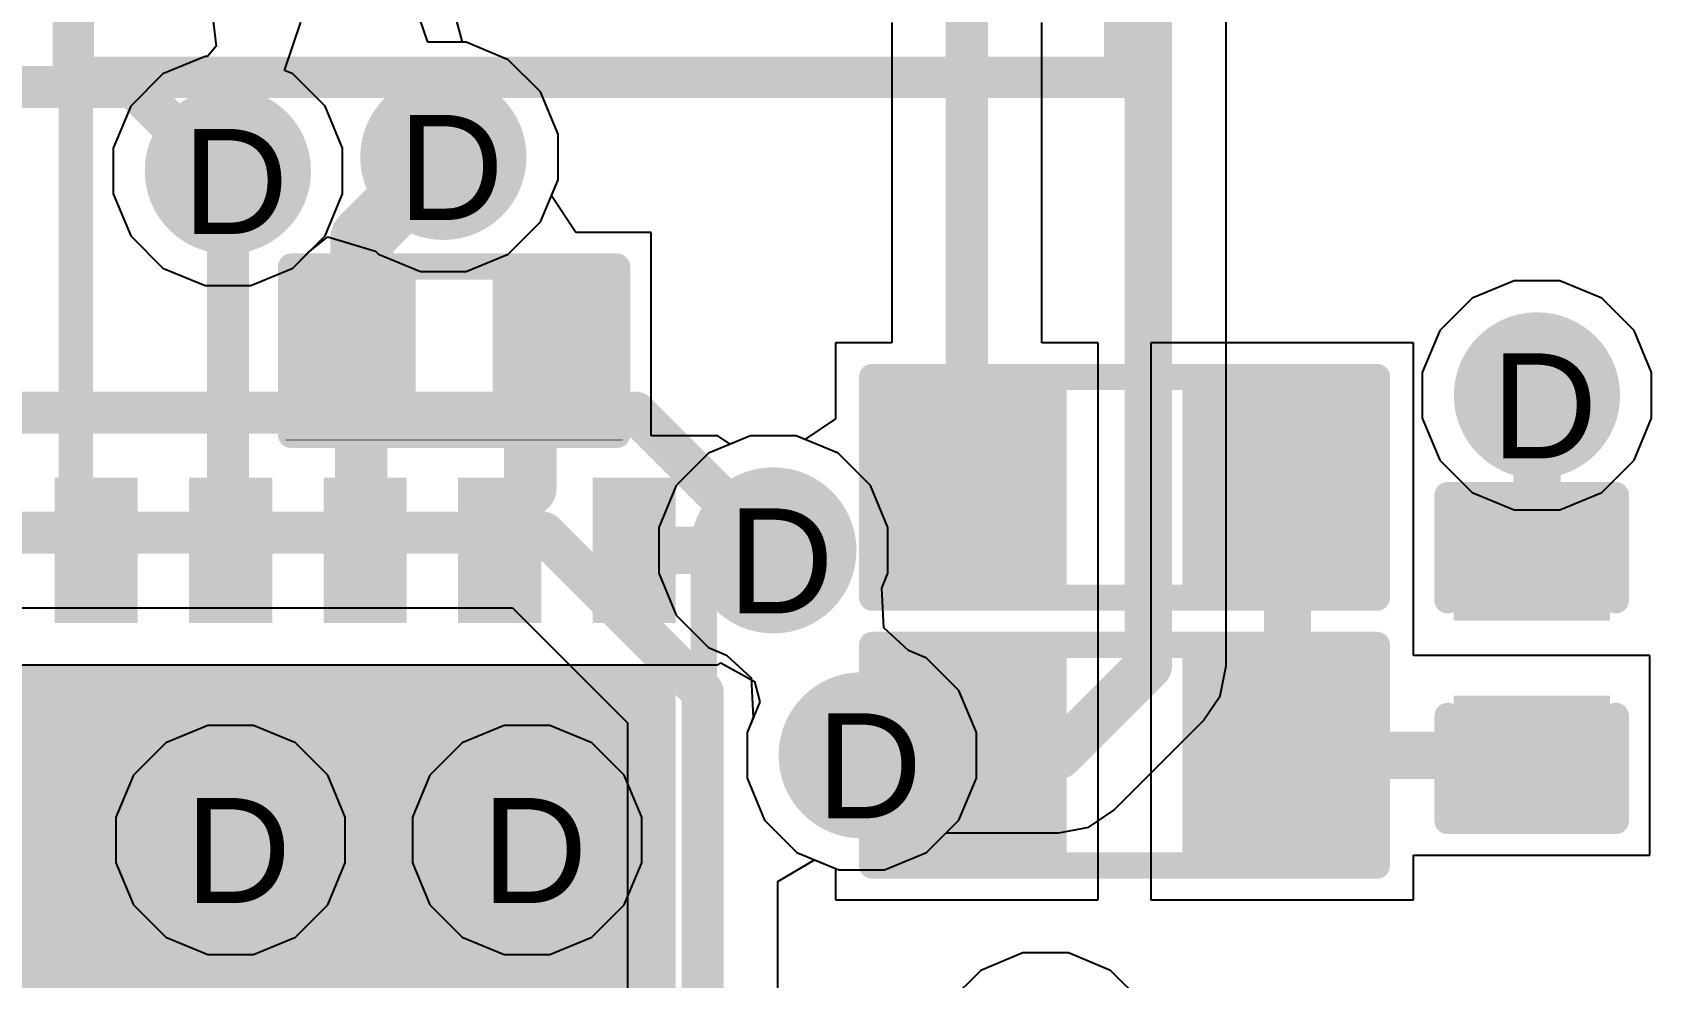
# Model space of a CAD drawing. Header units: inches. Extents: x 0 to 5032, y 0 to 5323.
# Drawn here: x 102.92 to 110.75, y 103.23 to 107.8 of the extents above; entities that cross this region are included whole.
import ezdxf

# ---------------------------------------------------------------- set-up
doc = ezdxf.new("R2010")
doc.units = ezdxf.units.IN
for name, color, linetype in [('Bottom Layer', 5, 'Continuous'), ('Bottom Solder', 6, 'Continuous'), ('Drill Drawing', 1, 'Continuous'), ('Layer 1', 16, 'Continuous'), ('Layer 2', 76, 'Continuous'), ('Multi-Layer', 9, 'Continuous'), ('Pad Holes', 156, 'Continuous'), ('Top Layer', 1, 'Continuous'), ('Top Overlay', 2, 'Continuous'), ('Top Paste', 8, 'Continuous'), ('Top Solder', 216, 'Continuous'), ('Via Holes', 16, 'Continuous')]:
    doc.layers.add(name, color=color, linetype=linetype)
doc.styles.add('Arial', font='', dxfattribs={"height": 0.2})
doc.styles.get('Arial').set_extended_font_data('Arial')

# ---------------------------------------------------------------- blocks, each defined once
blk = doc.blocks.new('C___0402_145')
at = {"layer": 'Top Layer'}
for points in [[(-0.6985, -0.3175), (-0.6985, 0.3175), (-0.2413, 0.3175), (-0.2413, -0.3175)], [(0.2413, -0.3175), (0.2413, 0.3175), (0.6985, 0.3175), (0.6985, -0.3175)]]:
    blk.add_hatch(color=1, dxfattribs=at).paths.add_polyline_path(points)
at = {"layer": 'Top Paste'}
for points in [[(-0.6985, -0.3175), (-0.6985, 0.3175), (-0.2413, 0.3175), (-0.2413, -0.3175)], [(0.2413, -0.3175), (0.2413, 0.3175), (0.6985, 0.3175), (0.6985, -0.3175)]]:
    blk.add_hatch(color=8, dxfattribs=at).paths.add_polyline_path(points)
at = {"layer": 'Top Solder'}
for points in [[(-0.7585, -0.3775), (-0.7585, 0.3775), (-0.1813, 0.3775), (-0.1813, -0.3775)], [(0.1813, -0.3775), (0.1813, 0.3775), (0.7585, 0.3775), (0.7585, -0.3775)]]:
    blk.add_hatch(color=216, dxfattribs=at).paths.add_polyline_path(points)
at = {"layer": 'Top Overlay'}
for points in [[(-0.7874, 0.4064, 0.127, 0.127, 0), (-0.7874, -0.4064, 0.127, 0.127, 0)], [(-0.7874, 0.4064, 0.127, 0.127, 0), (-0.2794, 0.4064, 0.127, 0.127, 0)], [(0.2794, 0.4064, 0.127, 0.127, 0), (0.7874, 0.4064, 0.127, 0.127, 0)], [(0.7874, 0.4064, 0.127, 0.127, 0), (0.7874, -0.4064, 0.127, 0.127, 0)], [(-0.7874, -0.4064, 0.127, 0.127, 0), (-0.2794, -0.4064, 0.127, 0.127, 0)], [(0.2794, -0.4064, 0.127, 0.127, 0), (0.7874, -0.4064, 0.127, 0.127, 0)]]:
    blk.add_lwpolyline(points, format="xyseb", dxfattribs=at)
for points in [[(-0.8191, 0.4064, 0.0635, 0.0635, 1), (-0.7556, 0.4064, 0.0635, 0.0635, 1)], [(-0.8191, 0.4064, 0.0635, 0.0635, 1), (-0.7556, 0.4064, 0.0635, 0.0635, 1)], [(-0.3111, 0.4064, 0.0635, 0.0635, 1), (-0.2477, 0.4064, 0.0635, 0.0635, 1)], [(0.2477, 0.4064, 0.0635, 0.0635, 1), (0.3111, 0.4064, 0.0635, 0.0635, 1)], [(0.7556, 0.4064, 0.0635, 0.0635, 1), (0.8191, 0.4064, 0.0635, 0.0635, 1)], [(0.7556, 0.4064, 0.0635, 0.0635, 1), (0.8191, 0.4064, 0.0635, 0.0635, 1)], [(-0.8191, -0.4064, 0.0635, 0.0635, 1), (-0.7556, -0.4064, 0.0635, 0.0635, 1)], [(-0.8191, -0.4064, 0.0635, 0.0635, 1), (-0.7556, -0.4064, 0.0635, 0.0635, 1)], [(-0.3111, -0.4064, 0.0635, 0.0635, 1), (-0.2477, -0.4064, 0.0635, 0.0635, 1)], [(0.2477, -0.4064, 0.0635, 0.0635, 1), (0.3111, -0.4064, 0.0635, 0.0635, 1)], [(0.7556, -0.4064, 0.0635, 0.0635, 1), (0.8191, -0.4064, 0.0635, 0.0635, 1)], [(0.7556, -0.4064, 0.0635, 0.0635, 1), (0.8191, -0.4064, 0.0635, 0.0635, 1)]]:
    blk.add_lwpolyline(points, format="xyseb", close=True, dxfattribs=at)
blk = doc.blocks.new('HDR1X2__152')
at = {"layer": 'Bottom Layer'}
blk.add_hatch(color=5, dxfattribs=at).paths.add_polyline_path([(-0.75, 0.75), (0.75, 0.75), (0.75, -0.75), (-0.75, -0.75)])
h = blk.add_hatch(color=5, dxfattribs=at)
edge = h.paths.add_edge_path()
edge.add_arc((2.54, 0), 0.75, 0, 360)
at = {"layer": 'Bottom Solder'}
blk.add_hatch(color=6, dxfattribs=at).paths.add_polyline_path([(-0.8516, 0.8516), (0.8516, 0.8516), (0.8516, -0.8516), (-0.8516, -0.8516)])
h = blk.add_hatch(color=6, dxfattribs=at)
edge = h.paths.add_edge_path()
edge.add_arc((2.54, 0), 0.8516, 0, 360)
at = {"layer": 'Layer 1'}
blk.add_hatch(color=16, dxfattribs=at).paths.add_polyline_path([(-0.75, 0.75), (0.75, 0.75), (0.75, -0.75), (-0.75, -0.75)])
h = blk.add_hatch(color=16, dxfattribs=at)
edge = h.paths.add_edge_path()
edge.add_arc((2.54, 0), 0.75, 0, 360)
at = {"layer": 'Layer 2'}
blk.add_hatch(color=76, dxfattribs=at).paths.add_polyline_path([(-0.75, 0.75), (0.75, 0.75), (0.75, -0.75), (-0.75, -0.75)])
h = blk.add_hatch(color=76, dxfattribs=at)
edge = h.paths.add_edge_path()
edge.add_arc((2.54, 0), 0.75, 0, 360)
at = {"layer": 'Multi-Layer'}
blk.add_hatch(color=9, dxfattribs=at).paths.add_polyline_path([(-0.75, 0.75), (0.75, 0.75), (0.75, -0.75), (-0.75, -0.75)])
h = blk.add_hatch(color=9, dxfattribs=at)
edge = h.paths.add_edge_path()
edge.add_arc((2.54, 0), 0.75, 0, 360)
at = {"layer": 'Pad Holes'}
h = blk.add_hatch(color=7, dxfattribs=at)
edge = h.paths.add_edge_path()
edge.add_arc((0, 0), 0.45, 0, 360)
h = blk.add_hatch(color=7, dxfattribs=at)
edge = h.paths.add_edge_path()
edge.add_arc((2.54, 0), 0.45, 0, 360)
at = {"layer": 'Top Layer'}
blk.add_hatch(color=1, dxfattribs=at).paths.add_polyline_path([(-0.75, 0.75), (0.75, 0.75), (0.75, -0.75), (-0.75, -0.75)])
h = blk.add_hatch(color=1, dxfattribs=at)
edge = h.paths.add_edge_path()
edge.add_arc((2.54, 0), 0.75, 0, 360)
at = {"layer": 'Top Solder'}
blk.add_hatch(color=216, dxfattribs=at).paths.add_polyline_path([(-0.8516, 0.8516), (0.8516, 0.8516), (0.8516, -0.8516), (-0.8516, -0.8516)])
h = blk.add_hatch(color=216, dxfattribs=at)
edge = h.paths.add_edge_path()
edge.add_arc((2.54, 0), 0.8516, 0, 360)
at = {"layer": 'Top Overlay'}
for points in [[(-1.27, 1.27, 0.2, 0.2, 0), (-1.27, -1.27, 0.2, 0.2, 0)], [(3.81, 1.27, 0.2, 0.2, 0), (-1.27, 1.27, 0.2, 0.2, 0)], [(3.81, 1.27, 0.2, 0.2, 0), (3.81, -1.27, 0.2, 0.2, 0)], [(3.81, -1.27, 0.2, 0.2, 0), (-1.27, -1.27, 0.2, 0.2, 0)]]:
    blk.add_lwpolyline(points, format="xyseb", dxfattribs=at)
for points in [[(-1.32, 1.27, 0.1, 0.1, 1), (-1.22, 1.27, 0.1, 0.1, 1)], [(-1.32, 1.27, 0.1, 0.1, 1), (-1.22, 1.27, 0.1, 0.1, 1)], [(3.76, 1.27, 0.1, 0.1, 1), (3.86, 1.27, 0.1, 0.1, 1)], [(3.76, 1.27, 0.1, 0.1, 1), (3.86, 1.27, 0.1, 0.1, 1)], [(-1.32, -1.27, 0.1, 0.1, 1), (-1.22, -1.27, 0.1, 0.1, 1)], [(-1.32, -1.27, 0.1, 0.1, 1), (-1.22, -1.27, 0.1, 0.1, 1)], [(3.76, -1.27, 0.1, 0.1, 1), (3.86, -1.27, 0.1, 0.1, 1)], [(3.76, -1.27, 0.1, 0.1, 1), (3.86, -1.27, 0.1, 0.1, 1)]]:
    blk.add_lwpolyline(points, format="xyseb", close=True, dxfattribs=at)
blk = doc.blocks.new('R___0402_159')
at = {"layer": 'Top Layer'}
for points in [[(-0.6985, -0.3175), (-0.6985, 0.3175), (-0.2413, 0.3175), (-0.2413, -0.3175)], [(0.2413, -0.3175), (0.2413, 0.3175), (0.6985, 0.3175), (0.6985, -0.3175)]]:
    blk.add_hatch(color=1, dxfattribs=at).paths.add_polyline_path(points)
at = {"layer": 'Top Paste'}
for points in [[(-0.6985, -0.3175), (-0.6985, 0.3175), (-0.2413, 0.3175), (-0.2413, -0.3175)], [(0.2413, -0.3175), (0.2413, 0.3175), (0.6985, 0.3175), (0.6985, -0.3175)]]:
    blk.add_hatch(color=8, dxfattribs=at).paths.add_polyline_path(points)
at = {"layer": 'Top Solder'}
for points in [[(-0.7535, -0.3725), (-0.7535, 0.3725), (-0.1863, 0.3725), (-0.1863, -0.3725)], [(0.1863, -0.3725), (0.1863, 0.3725), (0.7535, 0.3725), (0.7535, -0.3725)]]:
    blk.add_hatch(color=216, dxfattribs=at).paths.add_polyline_path(points)
at = {"layer": 'Top Overlay'}
for points in [[(-0.7874, 0.4064, 0.127, 0.127, 0), (0.7874, 0.4064, 0.127, 0.127, 0)], [(-0.7874, -0.4064, 0.127, 0.127, 0), (-0.7874, 0.4064, 0.127, 0.127, 0)], [(0.7874, -0.4064, 0.127, 0.127, 0), (0.7874, 0.4064, 0.127, 0.127, 0)], [(-0.7874, -0.4064, 0.127, 0.127, 0), (0.7874, -0.4064, 0.127, 0.127, 0)], [(-0.8128, -0.4318, 0.00323, 0.00323, 0), (0.8128, -0.4318, 0.00323, 0.00323, 0)]]:
    blk.add_lwpolyline(points, format="xyseb", dxfattribs=at)
for points in [[(-0.8191, 0.4064, 0.0635, 0.0635, 1), (-0.7556, 0.4064, 0.0635, 0.0635, 1)], [(-0.8191, 0.4064, 0.0635, 0.0635, 1), (-0.7556, 0.4064, 0.0635, 0.0635, 1)], [(0.7556, 0.4064, 0.0635, 0.0635, 1), (0.8191, 0.4064, 0.0635, 0.0635, 1)], [(0.7556, 0.4064, 0.0635, 0.0635, 1), (0.8191, 0.4064, 0.0635, 0.0635, 1)], [(-0.8191, -0.4064, 0.0635, 0.0635, 1), (-0.7556, -0.4064, 0.0635, 0.0635, 1)], [(-0.8191, -0.4064, 0.0635, 0.0635, 1), (-0.7556, -0.4064, 0.0635, 0.0635, 1)], [(0.7556, -0.4064, 0.0635, 0.0635, 1), (0.8191, -0.4064, 0.0635, 0.0635, 1)], [(0.7556, -0.4064, 0.0635, 0.0635, 1), (0.8191, -0.4064, 0.0635, 0.0635, 1)], [(-0.8136, -0.4318, 0.00161, 0.00161, 1), (-0.812, -0.4318, 0.00161, 0.00161, 1)], [(0.812, -0.4318, 0.00161, 0.00161, 1), (0.8136, -0.4318, 0.00161, 0.00161, 1)]]:
    blk.add_lwpolyline(points, format="xyseb", close=True, dxfattribs=at)
blk = doc.blocks.new('R___0603_165')
at = {"layer": 'Top Layer'}
for points in [[(-0.381, 0.4445), (-0.381, -0.4445), (-1.143, -0.4445), (-1.143, 0.4445)], [(1.143, 0.4445), (1.143, -0.4445), (0.381, -0.4445), (0.381, 0.4445)]]:
    blk.add_hatch(color=1, dxfattribs=at).paths.add_polyline_path(points)
at = {"layer": 'Top Paste'}
for points in [[(-0.381, 0.4445), (-0.381, -0.4445), (-1.143, -0.4445), (-1.143, 0.4445)], [(1.143, 0.4445), (1.143, -0.4445), (0.381, -0.4445), (0.381, 0.4445)]]:
    blk.add_hatch(color=8, dxfattribs=at).paths.add_polyline_path(points)
at = {"layer": 'Top Solder'}
for points in [[(-0.2794, 0.5461), (-0.2794, -0.5461), (-1.2446, -0.5461), (-1.2446, 0.5461)], [(1.2446, 0.5461), (1.2446, -0.5461), (0.2794, -0.5461), (0.2794, 0.5461)]]:
    blk.add_hatch(color=216, dxfattribs=at).paths.add_polyline_path(points)
at = {"layer": 'Top Overlay'}
for points in [[(-1.2192, -0.5334, 0.127, 0.127, 0), (-1.2192, 0.5334, 0.127, 0.127, 0)], [(-1.2192, 0.5334, 0.127, 0.127, 0), (1.2192, 0.5334, 0.127, 0.127, 0)], [(1.2192, -0.5334, 0.127, 0.127, 0), (1.2192, 0.5334, 0.127, 0.127, 0)], [(-1.2192, -0.5334, 0.127, 0.127, 0), (1.2192, -0.5334, 0.127, 0.127, 0)]]:
    blk.add_lwpolyline(points, format="xyseb", dxfattribs=at)
for points in [[(-1.25095, 0.5334, 0.0635, 0.0635, 1), (-1.18745, 0.5334, 0.0635, 0.0635, 1)], [(-1.25095, 0.5334, 0.0635, 0.0635, 1), (-1.18745, 0.5334, 0.0635, 0.0635, 1)], [(1.18745, 0.5334, 0.0635, 0.0635, 1), (1.25095, 0.5334, 0.0635, 0.0635, 1)], [(1.18745, 0.5334, 0.0635, 0.0635, 1), (1.25095, 0.5334, 0.0635, 0.0635, 1)], [(-1.25095, -0.5334, 0.0635, 0.0635, 1), (-1.18745, -0.5334, 0.0635, 0.0635, 1)], [(-1.25095, -0.5334, 0.0635, 0.0635, 1), (-1.18745, -0.5334, 0.0635, 0.0635, 1)], [(1.18745, -0.5334, 0.0635, 0.0635, 1), (1.25095, -0.5334, 0.0635, 0.0635, 1)], [(1.18745, -0.5334, 0.0635, 0.0635, 1), (1.25095, -0.5334, 0.0635, 0.0635, 1)]]:
    blk.add_lwpolyline(points, format="xyseb", close=True, dxfattribs=at)
blk = doc.blocks.new('R___0603_166')
at = {"layer": 'Top Layer'}
for points in [[(-0.381, 0.4445), (-0.381, -0.4445), (-1.143, -0.4445), (-1.143, 0.4445)], [(1.143, 0.4445), (1.143, -0.4445), (0.381, -0.4445), (0.381, 0.4445)]]:
    blk.add_hatch(color=1, dxfattribs=at).paths.add_polyline_path(points)
at = {"layer": 'Top Paste'}
for points in [[(-0.381, 0.4445), (-0.381, -0.4445), (-1.143, -0.4445), (-1.143, 0.4445)], [(1.143, 0.4445), (1.143, -0.4445), (0.381, -0.4445), (0.381, 0.4445)]]:
    blk.add_hatch(color=8, dxfattribs=at).paths.add_polyline_path(points)
at = {"layer": 'Top Solder'}
for points in [[(-0.2794, 0.5461), (-0.2794, -0.5461), (-1.2446, -0.5461), (-1.2446, 0.5461)], [(1.2446, 0.5461), (1.2446, -0.5461), (0.2794, -0.5461), (0.2794, 0.5461)]]:
    blk.add_hatch(color=216, dxfattribs=at).paths.add_polyline_path(points)
at = {"layer": 'Top Overlay'}
for points in [[(-1.2192, 0.5334, 0.127, 0.127, 0), (-1.2192, -0.5334, 0.127, 0.127, 0)], [(1.2192, 0.5334, 0.127, 0.127, 0), (-1.2192, 0.5334, 0.127, 0.127, 0)], [(1.2192, 0.5334, 0.127, 0.127, 0), (1.2192, -0.5334, 0.127, 0.127, 0)], [(1.2192, -0.5334, 0.127, 0.127, 0), (-1.2192, -0.5334, 0.127, 0.127, 0)]]:
    blk.add_lwpolyline(points, format="xyseb", dxfattribs=at)
for points in [[(-1.25095, 0.5334, 0.0635, 0.0635, 1), (-1.18745, 0.5334, 0.0635, 0.0635, 1)], [(-1.25095, 0.5334, 0.0635, 0.0635, 1), (-1.18745, 0.5334, 0.0635, 0.0635, 1)], [(1.18745, 0.5334, 0.0635, 0.0635, 1), (1.25095, 0.5334, 0.0635, 0.0635, 1)], [(1.18745, 0.5334, 0.0635, 0.0635, 1), (1.25095, 0.5334, 0.0635, 0.0635, 1)], [(-1.25095, -0.5334, 0.0635, 0.0635, 1), (-1.18745, -0.5334, 0.0635, 0.0635, 1)], [(-1.25095, -0.5334, 0.0635, 0.0635, 1), (-1.18745, -0.5334, 0.0635, 0.0635, 1)], [(1.18745, -0.5334, 0.0635, 0.0635, 1), (1.25095, -0.5334, 0.0635, 0.0635, 1)], [(1.18745, -0.5334, 0.0635, 0.0635, 1), (1.25095, -0.5334, 0.0635, 0.0635, 1)]]:
    blk.add_lwpolyline(points, format="xyseb", close=True, dxfattribs=at)
blk = doc.blocks.new('VSON_14_3_4_5__173')
at = {"layer": 'Top Layer'}
for points in [[(-1.1, 2.1), (-1.1, 1.8), (-1.7, 1.8), (-1.7, 2.1)], [(0.8, 2.1), (0.8, -2.1), (-0.8, -2.1), (-0.8, 2.1)], [(1.7, 2.1), (1.7, 1.8), (1.1, 1.8), (1.1, 2.1)], [(-1.1, 1.45), (-1.1, 1.15), (-1.7, 1.15), (-1.7, 1.45)], [(1.7, 1.45), (1.7, 1.15), (1.1, 1.15), (1.1, 1.45)], [(-1.1, 0.8), (-1.1, 0.5), (-1.7, 0.5), (-1.7, 0.8)], [(1.7, 0.8), (1.7, 0.5), (1.1, 0.5), (1.1, 0.8)], [(-1.1, 0.15), (-1.1, -0.15), (-1.7, -0.15), (-1.7, 0.15)], [(1.7, 0.15), (1.7, -0.15), (1.1, -0.15), (1.1, 0.15)], [(-1.1, -0.5), (-1.1, -0.8), (-1.7, -0.8), (-1.7, -0.5)], [(1.7, -0.5), (1.7, -0.8), (1.1, -0.8), (1.1, -0.5)], [(-1.1, -1.15), (-1.1, -1.45), (-1.7, -1.45), (-1.7, -1.15)], [(1.7, -1.15), (1.7, -1.45), (1.1, -1.45), (1.1, -1.15)], [(-1.1, -1.8), (-1.1, -2.1), (-1.7, -2.1), (-1.7, -1.8)], [(1.7, -1.8), (1.7, -2.1), (1.1, -2.1), (1.1, -1.8)]]:
    blk.add_hatch(color=1, dxfattribs=at).paths.add_polyline_path(points)
at = {"layer": 'Top Solder'}
for points in [[(-1.0492, 2.1508), (-1.0492, 1.7492), (-1.7508, 1.7492), (-1.7508, 2.1508)], [(0.8508, 2.1508), (0.8508, -2.1508), (-0.8508, -2.1508), (-0.8508, 2.1508)], [(1.7508, 2.1508), (1.7508, 1.7492), (1.0492, 1.7492), (1.0492, 2.1508)], [(-1.0492, 1.5008), (-1.0492, 1.0992), (-1.7508, 1.0992), (-1.7508, 1.5008)], [(1.7508, 1.5008), (1.7508, 1.0992), (1.0492, 1.0992), (1.0492, 1.5008)], [(-1.0492, 0.8508), (-1.0492, 0.4492), (-1.7508, 0.4492), (-1.7508, 0.8508)], [(1.7508, 0.8508), (1.7508, 0.4492), (1.0492, 0.4492), (1.0492, 0.8508)], [(-1.0492, 0.2008), (-1.0492, -0.2008), (-1.7508, -0.2008), (-1.7508, 0.2008)], [(1.7508, 0.2008), (1.7508, -0.2008), (1.0492, -0.2008), (1.0492, 0.2008)], [(-1.0492, -0.4492), (-1.0492, -0.8508), (-1.7508, -0.8508), (-1.7508, -0.4492)], [(1.7508, -0.4492), (1.7508, -0.8508), (1.0492, -0.8508), (1.0492, -0.4492)], [(-1.0492, -1.0992), (-1.0492, -1.5008), (-1.7508, -1.5008), (-1.7508, -1.0992)], [(1.7508, -1.0992), (1.7508, -1.5008), (1.0492, -1.5008), (1.0492, -1.0992)], [(-1.0492, -1.7492), (-1.0492, -2.1508), (-1.7508, -2.1508), (-1.7508, -1.7492)], [(1.7508, -1.7492), (1.7508, -2.1508), (1.0492, -2.1508), (1.0492, -1.7492)]]:
    blk.add_hatch(color=216, dxfattribs=at).paths.add_polyline_path(points)
at = {"layer": 'Top Overlay'}
for points in [[(-1.4986, 2.286, 0.127, 0.127, 0), (1.4732, 2.286, 0.127, 0.127, 0)], [(-1.9736, 2.0673, 0.127, 0.127, 0), (-1.9736, 1.8133, 0.127, 0.127, 0)], [(-1.9736, 2.0673, 0.127, 0.127, 0), (-1.8466, 1.9403, 0.127, 0.127, 0)], [(-1.8466, 1.9403, 0.127, 0.127, 0), (-1.9736, 1.8133, 0.127, 0.127, 0)], [(-1.4986, -2.286, 0.127, 0.127, 0), (1.4732, -2.286, 0.127, 0.127, 0)]]:
    blk.add_lwpolyline(points, format="xyseb", dxfattribs=at)
for points in [[(-1.5304, 2.286, 0.0635, 0.0635, 1), (-1.4668, 2.286, 0.0635, 0.0635, 1)], [(1.4414, 2.286, 0.0635, 0.0635, 1), (1.505, 2.286, 0.0635, 0.0635, 1)], [(-2.0053, 2.0673, 0.0635, 0.0635, 1), (-1.9418, 2.0673, 0.0635, 0.0635, 1)], [(-2.0053, 2.0673, 0.0635, 0.0635, 1), (-1.9418, 2.0673, 0.0635, 0.0635, 1)], [(-1.8783, 1.9403, 0.0635, 0.0635, 1), (-1.8148, 1.9403, 0.0635, 0.0635, 1)], [(-1.8783, 1.9403, 0.0635, 0.0635, 1), (-1.8148, 1.9403, 0.0635, 0.0635, 1)], [(-2.0053, 1.8133, 0.0635, 0.0635, 1), (-1.9418, 1.8133, 0.0635, 0.0635, 1)], [(-2.0053, 1.8133, 0.0635, 0.0635, 1), (-1.9418, 1.8133, 0.0635, 0.0635, 1)], [(-1.5304, -2.286, 0.0635, 0.0635, 1), (-1.4668, -2.286, 0.0635, 0.0635, 1)], [(1.4414, -2.286, 0.0635, 0.0635, 1), (1.505, -2.286, 0.0635, 0.0635, 1)]]:
    blk.add_lwpolyline(points, format="xyseb", close=True, dxfattribs=at)

msp = doc.modelspace()

# ---------------------------------------------------------------- hatches: boundary and pattern name
at = {"layer": 'Bottom Layer'}
h = msp.add_hatch(color=5, dxfattribs=at)
edge = h.paths.add_edge_path()
edge.add_arc((104.9089, 107.2014), 0.3, 0, 360)
h = msp.add_hatch(color=5, dxfattribs=at)
edge = h.paths.add_edge_path()
edge.add_arc((103.8677, 107.1335), 0.3, 0, 360)
h = msp.add_hatch(color=5, dxfattribs=at)
edge = h.paths.add_edge_path()
edge.add_arc((110.193, 106.0487), 0.3, 0, 360)
h = msp.add_hatch(color=5, dxfattribs=at)
edge = h.paths.add_edge_path()
edge.add_arc((106.5032, 105.2994), 0.3, 0, 360)
h = msp.add_hatch(color=5, dxfattribs=at)
edge = h.paths.add_edge_path()
edge.add_arc((106.9302, 104.3088), 0.3, 0, 360)
h = msp.add_hatch(color=5, dxfattribs=at)
edge = h.paths.add_edge_path()
edge.add_arc((103.881, 103.8994), 0.3, 0, 360)
h = msp.add_hatch(color=5, dxfattribs=at)
edge = h.paths.add_edge_path()
edge.add_arc((105.3131, 103.8994), 0.3, 0, 360)
at = {"layer": 'Bottom Solder'}
h = msp.add_hatch(color=6, dxfattribs=at)
edge = h.paths.add_edge_path()
edge.add_arc((104.9089, 107.2014), 0.4016, 0, 360)
h = msp.add_hatch(color=6, dxfattribs=at)
edge = h.paths.add_edge_path()
edge.add_arc((103.8677, 107.1335), 0.4016, 0, 360)
h = msp.add_hatch(color=6, dxfattribs=at)
edge = h.paths.add_edge_path()
edge.add_arc((110.193, 106.0487), 0.4016, 0, 360)
h = msp.add_hatch(color=6, dxfattribs=at)
edge = h.paths.add_edge_path()
edge.add_arc((106.5032, 105.2994), 0.4016, 0, 360)
h = msp.add_hatch(color=6, dxfattribs=at)
edge = h.paths.add_edge_path()
edge.add_arc((106.9302, 104.3088), 0.4016, 0, 360)
h = msp.add_hatch(color=6, dxfattribs=at)
edge = h.paths.add_edge_path()
edge.add_arc((103.881, 103.8994), 0.4016, 0, 360)
h = msp.add_hatch(color=6, dxfattribs=at)
edge = h.paths.add_edge_path()
edge.add_arc((105.3131, 103.8994), 0.4016, 0, 360)
at = {"layer": 'Layer 1'}
h = msp.add_hatch(color=16, dxfattribs=at)
edge = h.paths.add_edge_path()
edge.add_arc((104.9089, 107.2014), 0.3, 0, 360)
h = msp.add_hatch(color=16, dxfattribs=at)
edge = h.paths.add_edge_path()
edge.add_arc((103.8677, 107.1335), 0.3, 0, 360)
h = msp.add_hatch(color=16, dxfattribs=at)
edge = h.paths.add_edge_path()
edge.add_arc((110.193, 106.0487), 0.3, 0, 360)
h = msp.add_hatch(color=16, dxfattribs=at)
edge = h.paths.add_edge_path()
edge.add_arc((106.5032, 105.2994), 0.3, 0, 360)
h = msp.add_hatch(color=16, dxfattribs=at)
edge = h.paths.add_edge_path()
edge.add_arc((106.9302, 104.3088), 0.3, 0, 360)
h = msp.add_hatch(color=16, dxfattribs=at)
edge = h.paths.add_edge_path()
edge.add_arc((103.881, 103.8994), 0.3, 0, 360)
h = msp.add_hatch(color=16, dxfattribs=at)
edge = h.paths.add_edge_path()
edge.add_arc((105.3131, 103.8994), 0.3, 0, 360)
at = {"layer": 'Layer 2'}
h = msp.add_hatch(color=76, dxfattribs=at)
edge = h.paths.add_edge_path()
edge.add_arc((104.9089, 107.2014), 0.3, 0, 360)
h = msp.add_hatch(color=76, dxfattribs=at)
edge = h.paths.add_edge_path()
edge.add_arc((103.8677, 107.1335), 0.3, 0, 360)
h = msp.add_hatch(color=76, dxfattribs=at)
edge = h.paths.add_edge_path()
edge.add_arc((110.193, 106.0487), 0.3, 0, 360)
h = msp.add_hatch(color=76, dxfattribs=at)
edge = h.paths.add_edge_path()
edge.add_arc((106.5032, 105.2994), 0.3, 0, 360)
h = msp.add_hatch(color=76, dxfattribs=at)
edge = h.paths.add_edge_path()
edge.add_arc((106.9302, 104.3088), 0.3, 0, 360)
h = msp.add_hatch(color=76, dxfattribs=at)
edge = h.paths.add_edge_path()
edge.add_arc((103.881, 103.8994), 0.3, 0, 360)
h = msp.add_hatch(color=76, dxfattribs=at)
edge = h.paths.add_edge_path()
edge.add_arc((105.3131, 103.8994), 0.3, 0, 360)
at = {"layer": 'Top Layer'}
h = msp.add_hatch(color=1, dxfattribs=at)
edge = h.paths.add_edge_path()
edge.add_arc((104.9089, 107.2014), 0.3, 0, 360)
h = msp.add_hatch(color=1, dxfattribs=at)
edge = h.paths.add_edge_path()
edge.add_arc((103.8677, 107.1335), 0.3, 0, 360)
h = msp.add_hatch(color=1, dxfattribs=at)
edge = h.paths.add_edge_path()
edge.add_arc((110.193, 106.0487), 0.3, 0, 360)
h = msp.add_hatch(color=1, dxfattribs=at)
edge = h.paths.add_edge_path()
edge.add_arc((106.5032, 105.2994), 0.3, 0, 360)
h = msp.add_hatch(color=1, dxfattribs=at)
edge = h.paths.add_edge_path()
edge.add_arc((106.9302, 104.3088), 0.3, 0, 360)
h = msp.add_hatch(color=1, dxfattribs=at)
edge = h.paths.add_edge_path()
edge.add_arc((103.881, 103.8994), 0.3, 0, 360)
h = msp.add_hatch(color=1, dxfattribs=at)
edge = h.paths.add_edge_path()
edge.add_arc((105.3131, 103.8994), 0.3, 0, 360)
at = {"layer": 'Top Solder'}
h = msp.add_hatch(color=216, dxfattribs=at)
edge = h.paths.add_edge_path()
edge.add_arc((104.9089, 107.2014), 0.4016, 0, 360)
h = msp.add_hatch(color=216, dxfattribs=at)
edge = h.paths.add_edge_path()
edge.add_arc((103.8677, 107.1335), 0.4016, 0, 360)
h = msp.add_hatch(color=216, dxfattribs=at)
edge = h.paths.add_edge_path()
edge.add_arc((110.193, 106.0487), 0.4016, 0, 360)
h = msp.add_hatch(color=216, dxfattribs=at)
edge = h.paths.add_edge_path()
edge.add_arc((106.5032, 105.2994), 0.4016, 0, 360)
h = msp.add_hatch(color=216, dxfattribs=at)
edge = h.paths.add_edge_path()
edge.add_arc((106.9302, 104.3088), 0.4016, 0, 360)
h = msp.add_hatch(color=216, dxfattribs=at)
edge = h.paths.add_edge_path()
edge.add_arc((103.881, 103.8994), 0.4016, 0, 360)
h = msp.add_hatch(color=216, dxfattribs=at)
edge = h.paths.add_edge_path()
edge.add_arc((105.3131, 103.8994), 0.4016, 0, 360)
at = {"layer": 'Via Holes'}
h = msp.add_hatch(color=7, dxfattribs=at)
edge = h.paths.add_edge_path()
edge.add_arc((104.9089, 107.2014), 0.15, 0, 360)
h = msp.add_hatch(color=7, dxfattribs=at)
edge = h.paths.add_edge_path()
edge.add_arc((103.8677, 107.1335), 0.15, 0, 360)
h = msp.add_hatch(color=7, dxfattribs=at)
edge = h.paths.add_edge_path()
edge.add_arc((110.193, 106.0487), 0.15, 0, 360)
h = msp.add_hatch(color=7, dxfattribs=at)
edge = h.paths.add_edge_path()
edge.add_arc((106.5032, 105.2994), 0.15, 0, 360)
h = msp.add_hatch(color=7, dxfattribs=at)
edge = h.paths.add_edge_path()
edge.add_arc((106.9302, 104.3088), 0.15, 0, 360)
h = msp.add_hatch(color=7, dxfattribs=at)
edge = h.paths.add_edge_path()
edge.add_arc((103.881, 103.8994), 0.15, 0, 360)
h = msp.add_hatch(color=7, dxfattribs=at)
edge = h.paths.add_edge_path()
edge.add_arc((105.3131, 103.8994), 0.15, 0, 360)

# ---------------------------------------------------------------- linework, layer by layer
at = {"layer": 'Bottom Layer'}
for p, q in [((108.6906, 104.7406), (108.6906, 109.7952)), ((92.7213, 105.0219), (105.2422, 105.0219)), ((105.2422, 105.0219), (105.799, 104.465)), ((108.662, 104.5969), (108.6906, 104.7406)), ((108.5806, 104.4751), (108.662, 104.5969)), ((105.799, 104.465), (105.799, 101.4785)), ((108.1488, 104.0433), (108.5806, 104.4751)), ((108.027, 103.9619), (108.1488, 104.0433)), ((107.244, 103.8391), (107.3381, 103.9333)), ((107.3381, 103.9333), (107.8833, 103.9333)), ((107.8833, 103.9333), (108.027, 103.9619)), ((107.0404, 103.7548), (107.244, 103.8391)), ((106.5242, 103.699), (106.702, 103.8037)), ((106.702, 103.8037), (106.82, 103.7548)), ((106.82, 103.7548), (107.0404, 103.7548)), ((106.5242, 101.4785), (106.5242, 103.699))]:
    msp.add_line(p, q, dxfattribs=at)
for points in [[(108.3151, 104.7406, 0.2286, 0.2286, 0), (108.3151, 109.7952, 0.2286, 0.2286, 0)], [(91.487, 107.5393, 0.2032, 0.2032, 0), (103.4108, 107.5393, 0.2032, 0.2032, 0)], [(103.4108, 107.5393, 0.2032, 0.2032, 0), (103.8165, 107.1335, 0.2032, 0.2032, 0)], [(103.8165, 107.1335, 0.2032, 0.2032, 0), (103.8677, 107.1335, 0.2032, 0.2032, 0)], [(91.9537, 105.9656, 0.2032, 0.2032, 0), (105.837, 105.9656, 0.2032, 0.2032, 0)], [(105.837, 105.9656, 0.2032, 0.2032, 0), (106.5032, 105.2994, 0.2032, 0.2032, 0)], [(92.5711, 105.3844, 0.2032, 0.2032, 0), (105.3924, 105.3844, 0.2032, 0.2032, 0)], [(105.3924, 105.3844, 0.2032, 0.2032, 0), (106.1616, 104.6152, 0.2032, 0.2032, 0)], [(107.8833, 104.3088, 0.2286, 0.2286, 0), (108.3151, 104.7406, 0.2286, 0.2286, 0)], [(106.1616, 101.0576, 0.2032, 0.2032, 0), (106.1616, 104.6152, 0.2032, 0.2032, 0)], [(106.9537, 104.3088, 0.2286, 0.2286, 0), (107.8833, 104.3088, 0.2286, 0.2286, 0)]]:
    msp.add_lwpolyline(points, format="xyseb", dxfattribs=at)
for points in [[(103.36, 107.5393, 0.1016, 0.1016, 1), (103.4616, 107.5393, 0.1016, 0.1016, 1)], [(103.36, 107.5393, 0.1016, 0.1016, 1), (103.4616, 107.5393, 0.1016, 0.1016, 1)], [(103.7657, 107.1335, 0.1016, 0.1016, 1), (103.8673, 107.1335, 0.1016, 0.1016, 1)], [(103.7657, 107.1335, 0.1016, 0.1016, 1), (103.8673, 107.1335, 0.1016, 0.1016, 1)], [(103.8169, 107.1335, 0.1016, 0.1016, 1), (103.9185, 107.1335, 0.1016, 0.1016, 1)], [(105.7862, 105.9656, 0.1016, 0.1016, 1), (105.8878, 105.9656, 0.1016, 0.1016, 1)], [(105.7862, 105.9656, 0.1016, 0.1016, 1), (105.8878, 105.9656, 0.1016, 0.1016, 1)], [(105.3416, 105.3844, 0.1016, 0.1016, 1), (105.4432, 105.3844, 0.1016, 0.1016, 1)], [(105.3416, 105.3844, 0.1016, 0.1016, 1), (105.4432, 105.3844, 0.1016, 0.1016, 1)], [(106.4524, 105.2994, 0.1016, 0.1016, 1), (106.554, 105.2994, 0.1016, 0.1016, 1)], [(108.258, 104.7406, 0.1143, 0.1143, 1), (108.3723, 104.7406, 0.1143, 0.1143, 1)], [(108.258, 104.7406, 0.1143, 0.1143, 1), (108.3723, 104.7406, 0.1143, 0.1143, 1)], [(106.1108, 104.6152, 0.1016, 0.1016, 1), (106.2124, 104.6152, 0.1016, 0.1016, 1)], [(106.1108, 104.6152, 0.1016, 0.1016, 1), (106.2124, 104.6152, 0.1016, 0.1016, 1)], [(106.8965, 104.3088, 0.1143, 0.1143, 1), (107.0108, 104.3088, 0.1143, 0.1143, 1)], [(107.8262, 104.3088, 0.1143, 0.1143, 1), (107.9405, 104.3088, 0.1143, 0.1143, 1)], [(107.8262, 104.3088, 0.1143, 0.1143, 1), (107.9405, 104.3088, 0.1143, 0.1143, 1)]]:
    msp.add_lwpolyline(points, format="xyseb", close=True, dxfattribs=at)
at = {"layer": 'Layer 1'}
for p, q in [((103.774, 108.052), (103.8107, 107.7375)), ((105.0013, 107.7554), (104.9333, 108.0094)), ((103.8107, 107.7375), (103.7689, 107.6875)), ((105.0191, 107.7554), (105.0013, 107.7554)), ((105.2227, 107.6711), (105.0191, 107.7554)), ((103.7575, 107.6875), (103.5539, 107.6032)), ((103.7689, 107.6875), (103.7575, 107.6875)), ((105.3786, 107.5153), (105.2227, 107.6711)), ((103.5539, 107.6032), (103.3981, 107.4474)), ((105.4629, 107.3116), (105.3786, 107.5153)), ((103.3981, 107.4474), (103.3137, 107.2437)), ((105.4629, 107.0912), (105.4629, 107.3116)), ((103.3137, 107.2437), (103.3137, 107.0233)), ((105.3786, 106.8876), (105.4629, 107.0912)), ((103.3137, 107.0233), (103.3981, 106.8197)), ((105.2227, 106.7318), (105.3786, 106.8876)), ((103.3981, 106.8197), (103.5539, 106.6639)), ((104.2563, 106.7387), (104.3508, 106.8156)), ((104.3508, 106.8156), (104.5815, 106.7454)), ((104.1815, 106.6639), (104.2563, 106.7387)), ((104.5815, 106.7454), (104.5951, 106.7318)), ((104.5951, 106.7318), (104.7987, 106.6474)), ((105.0191, 106.6474), (105.2227, 106.7318)), ((103.5539, 106.6639), (103.7575, 106.5795)), ((103.9779, 106.5795), (104.1815, 106.6639)), ((104.7987, 106.6474), (105.0191, 106.6474)), ((103.7575, 106.5795), (103.9779, 106.5795)), ((106.393, 105.8534), (106.1894, 105.7691)), ((106.6134, 105.8534), (106.393, 105.8534)), ((106.817, 105.7691), (106.6134, 105.8534)), ((106.1894, 105.7691), (106.0335, 105.6132)), ((106.9728, 105.6132), (106.817, 105.7691)), ((106.0335, 105.6132), (105.9492, 105.4096)), ((107.0572, 105.4096), (106.9728, 105.6132)), ((105.9492, 105.4096), (105.9492, 105.1892)), ((107.0572, 105.1892), (107.0572, 105.4096)), ((105.9492, 105.1892), (106.0335, 104.9856)), ((107.0272, 105.1168), (107.0572, 105.1892)), ((107.0371, 104.9257), (107.0272, 105.1168)), ((106.0335, 104.9856), (106.1894, 104.8297)), ((107.1561, 104.8149), (107.0371, 104.9257)), ((106.1894, 104.8297), (106.2772, 104.7933)), ((106.2772, 104.7933), (106.3962, 104.6825)), ((107.244, 104.7785), (107.1561, 104.8149)), ((107.3998, 104.6226), (107.244, 104.7785)), ((106.3962, 104.6825), (106.4062, 104.4914)), ((107.4842, 104.419), (107.3998, 104.6226)), ((106.4062, 104.4914), (106.3762, 104.419)), ((106.3762, 104.419), (106.3762, 104.1986)), ((107.4842, 104.1986), (107.4842, 104.419)), ((106.3762, 104.1986), (106.4605, 103.995)), ((107.3998, 103.995), (107.4842, 104.1986)), ((106.4605, 103.995), (106.6164, 103.8391)), ((107.244, 103.8391), (107.3998, 103.995)), ((106.6164, 103.8391), (106.82, 103.7548)), ((107.0404, 103.7548), (107.244, 103.8391)), ((106.82, 103.7548), (107.0404, 103.7548))]:
    msp.add_line(p, q, dxfattribs=at)
at = {"layer": 'Layer 2'}
for p, q in [((103.774, 108.052), (103.8107, 107.7375)), ((104.1418, 107.6197), (104.2208, 107.8525)), ((103.8107, 107.7375), (103.7689, 107.6875)), ((103.7575, 107.6875), (103.5539, 107.6032)), ((103.7689, 107.6875), (103.7575, 107.6875)), ((103.5539, 107.6032), (103.3981, 107.4474)), ((104.1815, 107.6032), (104.1418, 107.6197)), ((104.3374, 107.4474), (104.1815, 107.6032)), ((103.3981, 107.4474), (103.3137, 107.2437)), ((104.4217, 107.2437), (104.3374, 107.4474)), ((103.3137, 107.2437), (103.3137, 107.0233)), ((104.4217, 107.0233), (104.4217, 107.2437)), ((103.3137, 107.0233), (103.3981, 106.8197)), ((104.3374, 106.8197), (104.4217, 107.0233)), ((103.3981, 106.8197), (103.5539, 106.6639)), ((104.1815, 106.6639), (104.3374, 106.8197)), ((103.5539, 106.6639), (103.7575, 106.5795)), ((103.9779, 106.5795), (104.1815, 106.6639)), ((103.7575, 106.5795), (103.9779, 106.5795)), ((110.0828, 106.6027), (109.8792, 106.5184)), ((110.3032, 106.6027), (110.0828, 106.6027)), ((110.5068, 106.5184), (110.3032, 106.6027)), ((109.8792, 106.5184), (109.7233, 106.3625)), ((110.6626, 106.3625), (110.5068, 106.5184)), ((109.7233, 106.3625), (109.639, 106.1589)), ((110.747, 106.1589), (110.6626, 106.3625)), ((109.639, 106.1589), (109.639, 105.9385)), ((110.747, 105.9385), (110.747, 106.1589)), ((109.639, 105.9385), (109.7233, 105.7349)), ((110.6626, 105.7349), (110.747, 105.9385)), ((106.393, 105.8534), (106.1894, 105.7691)), ((106.6134, 105.8534), (106.393, 105.8534)), ((106.817, 105.7691), (106.6134, 105.8534)), ((106.1894, 105.7691), (106.0335, 105.6132)), ((106.9728, 105.6132), (106.817, 105.7691)), ((109.7233, 105.7349), (109.8792, 105.579)), ((110.5068, 105.579), (110.6626, 105.7349)), ((106.0335, 105.6132), (105.9492, 105.4096)), ((107.0572, 105.4096), (106.9728, 105.6132)), ((109.8792, 105.579), (110.0828, 105.4947)), ((110.3032, 105.4947), (110.5068, 105.579)), ((110.0828, 105.4947), (110.3032, 105.4947)), ((105.9492, 105.4096), (105.9492, 105.1892)), ((107.0572, 105.1892), (107.0572, 105.4096)), ((105.9492, 105.1892), (106.0335, 104.9856)), ((107.0272, 105.1168), (107.0572, 105.1892)), ((107.0371, 104.9257), (107.0272, 105.1168)), ((106.0335, 104.9856), (106.1894, 104.8297)), ((107.1561, 104.8149), (107.0371, 104.9257)), ((106.1894, 104.8297), (106.2772, 104.7933)), ((106.2772, 104.7933), (106.3962, 104.6825)), ((107.244, 104.7785), (107.1561, 104.8149)), ((107.3998, 104.6226), (107.244, 104.7785)), ((106.3962, 104.6825), (106.4062, 104.4914)), ((107.4842, 104.419), (107.3998, 104.6226)), ((103.7708, 104.4534), (103.5672, 104.3691)), ((103.9912, 104.4534), (103.7708, 104.4534)), ((104.1948, 104.3691), (103.9912, 104.4534)), ((105.2029, 104.4534), (104.9993, 104.3691)), ((105.4233, 104.4534), (105.2029, 104.4534)), ((105.627, 104.3691), (105.4233, 104.4534)), ((106.4062, 104.4914), (106.3762, 104.419)), ((106.3762, 104.419), (106.3762, 104.1986)), ((107.4842, 104.1986), (107.4842, 104.419)), ((103.5672, 104.3691), (103.4113, 104.2132)), ((104.3506, 104.2132), (104.1948, 104.3691)), ((104.9993, 104.3691), (104.8435, 104.2132)), ((105.7828, 104.2132), (105.627, 104.3691)), ((103.4113, 104.2132), (103.327, 104.0096)), ((104.435, 104.0096), (104.3506, 104.2132)), ((104.8435, 104.2132), (104.7591, 104.0096)), ((105.8671, 104.0096), (105.7828, 104.2132)), ((106.3762, 104.1986), (106.4605, 103.995)), ((107.3998, 103.995), (107.4842, 104.1986)), ((103.327, 104.0096), (103.327, 103.7892)), ((104.435, 103.7892), (104.435, 104.0096)), ((104.7591, 104.0096), (104.7591, 103.7892)), ((105.8671, 103.7892), (105.8671, 104.0096)), ((106.4605, 103.995), (106.6164, 103.8391)), ((107.244, 103.8391), (107.3998, 103.995)), ((106.6164, 103.8391), (106.82, 103.7548)), ((107.0404, 103.7548), (107.244, 103.8391)), ((103.327, 103.7892), (103.4113, 103.5856)), ((104.3506, 103.5856), (104.435, 103.7892)), ((104.7591, 103.7892), (104.8435, 103.5856)), ((105.7828, 103.5856), (105.8671, 103.7892)), ((106.82, 103.7548), (107.0404, 103.7548)), ((103.4113, 103.5856), (103.5672, 103.4297)), ((104.1948, 103.4297), (104.3506, 103.5856)), ((104.8435, 103.5856), (104.9993, 103.4297)), ((105.627, 103.4297), (105.7828, 103.5856)), ((103.5672, 103.4297), (103.7708, 103.3454)), ((103.9912, 103.3454), (104.1948, 103.4297)), ((104.9993, 103.4297), (105.2029, 103.3454)), ((105.4233, 103.3454), (105.627, 103.4297)), ((107.709, 103.3534), (107.5054, 103.2691)), ((107.9294, 103.3534), (107.709, 103.3534)), ((108.133, 103.2691), (107.9294, 103.3534)), ((103.7708, 103.3454), (103.9912, 103.3454)), ((105.2029, 103.3454), (105.4233, 103.3454)), ((107.5054, 103.2691), (107.3495, 103.1132)), ((108.2888, 103.1132), (108.133, 103.2691))]:
    msp.add_line(p, q, dxfattribs=at)
at = {"layer": 'Top Layer'}
for p, q in [((104.8336, 107.7554), (104.778, 107.9198)), ((107.0756, 107.8514), (107.0756, 106.3027)), ((107.8007, 106.3027), (107.8007, 107.8514)), ((104.8693, 107.7554), (104.8336, 107.7554)), ((105.0191, 107.7554), (104.8693, 107.7554)), ((105.2227, 107.6711), (105.0191, 107.7554)), ((105.3786, 107.5153), (105.2227, 107.6711)), ((105.4629, 107.3116), (105.3786, 107.5153)), ((105.4629, 107.0912), (105.4629, 107.3116)), ((105.4309, 107.0139), (105.4629, 107.0912)), ((105.5497, 106.8361), (105.4309, 107.0139)), ((105.9131, 106.8361), (105.5497, 106.8361)), ((105.9131, 105.8534), (105.9131, 106.8361)), ((107.0756, 106.3027), (106.8032, 106.3027)), ((106.8032, 106.3027), (106.8032, 105.9348)), ((108.0732, 106.3027), (107.8007, 106.3027)), ((108.0732, 104.9057), (108.0732, 106.3027)), ((109.5972, 106.3027), (108.3272, 106.3027)), ((108.3272, 106.3027), (108.3272, 104.9057)), ((109.5972, 104.9057), (109.5972, 106.3027)), ((106.8032, 105.9348), (106.6553, 105.836)), ((106.235, 105.8534), (105.9131, 105.8534)), ((106.2954, 105.813), (106.235, 105.8534)), ((106.235, 105.8534), (106.235, 105.8534)), ((106.393, 105.8534), (106.2954, 105.813)), ((106.6134, 105.8534), (106.393, 105.8534)), ((106.6553, 105.836), (106.6134, 105.8534)), ((108.0732, 103.6103), (108.0732, 104.9057)), ((108.3272, 104.9057), (108.3272, 103.6103)), ((109.5972, 104.7914), (109.5972, 104.9057)), ((110.7391, 104.7914), (109.5972, 104.7914)), ((110.7391, 103.8262), (110.7391, 104.7914)), ((101.527, 104.7454), (106.235, 104.7454)), ((106.235, 104.7454), (106.2501, 104.7555)), ((106.235, 104.7454), (106.235, 104.7454)), ((106.2501, 104.7555), (106.413, 104.666)), ((106.413, 104.666), (106.4377, 104.5676)), ((106.4377, 104.5676), (106.3762, 104.419)), ((106.3762, 104.419), (106.3762, 104.1986)), ((106.3762, 104.1986), (106.4605, 103.995)), ((106.4605, 103.995), (106.6164, 103.8391)), ((106.6164, 103.8391), (106.8032, 103.7618)), ((109.5972, 103.6103), (109.5972, 103.8262)), ((109.5972, 103.8262), (110.7391, 103.8262)), ((106.8032, 103.7618), (106.8032, 103.6103)), ((106.8032, 103.6103), (108.0732, 103.6103)), ((108.3272, 103.6103), (109.5972, 103.6103))]:
    msp.add_line(p, q, dxfattribs=at)
for points in [[(107.4382, 105.6042, 0.2032, 0.2032, 0), (107.4382, 108.3477, 0.2032, 0.2032, 0)], [(103.1327, 105.6136, 0.1651, 0.1651, 0), (103.1327, 108.3396, 0.1651, 0.1651, 0)], [(104.5158, 106.8083, 0.3048, 0.3048, 0), (104.9089, 107.2014, 0.3048, 0.3048, 0)], [(103.8677, 105.3127, 0.2032, 0.2032, 0), (103.8677, 107.1335, 0.2032, 0.2032, 0)], [(104.5158, 106.2646, 0.3048, 0.3048, 0), (104.5158, 106.8083, 0.3048, 0.3048, 0)], [(104.4929, 106.2646, 0.254, 0.254, 0), (104.5119, 106.2455, 0.254, 0.254, 0)], [(104.5119, 105.3184, 0.254, 0.254, 0), (104.5119, 106.2455, 0.254, 0.254, 0)], [(105.3289, 105.5973, 0.254, 0.254, 0), (105.3289, 106.2646, 0.254, 0.254, 0)], [(110.193, 105.2486, 0.2286, 0.2286, 0), (110.193, 106.0487, 0.2286, 0.2286, 0)], [(105.181, 105.4494, 0.254, 0.254, 0), (105.3289, 105.5973, 0.254, 0.254, 0)], [(108.9876, 104.3088, 0.2286, 0.2286, 0), (108.9876, 105.6042, 0.2286, 0.2286, 0)], [(103.1327, 105.6136, 0.1651, 0.1651, 0), (103.1635, 105.5827, 0.1651, 0.1651, 0)], [(103.1635, 105.3668, 0.1651, 0.1651, 0), (103.1635, 105.5827, 0.1651, 0.1651, 0)], [(105.181, 105.2994, 0.254, 0.254, 0), (105.181, 105.4494, 0.254, 0.254, 0)], [(103.1635, 105.3668, 0.1651, 0.1651, 0), (103.231, 105.2994, 0.1651, 0.1651, 0)], [(104.5119, 105.3184, 0.254, 0.254, 0), (104.531, 105.2994, 0.254, 0.254, 0)], [(105.831, 105.2994, 0.2286, 0.2286, 0), (106.5032, 105.2994, 0.2286, 0.2286, 0)], [(106.9302, 104.3088, 0.2286, 0.2286, 0), (107.4382, 104.3088, 0.2286, 0.2286, 0)], [(108.9876, 104.3088, 0.2286, 0.2286, 0), (110.193, 104.3088, 0.2286, 0.2286, 0)]]:
    msp.add_lwpolyline(points, format="xyseb", dxfattribs=at)
for points in [[(104.8327, 107.2014, 0.1524, 0.1524, 1), (104.9851, 107.2014, 0.1524, 0.1524, 1)], [(103.8169, 107.1335, 0.1016, 0.1016, 1), (103.9185, 107.1335, 0.1016, 0.1016, 1)], [(104.4396, 106.8083, 0.1524, 0.1524, 1), (104.592, 106.8083, 0.1524, 0.1524, 1)], [(104.4396, 106.8083, 0.1524, 0.1524, 1), (104.592, 106.8083, 0.1524, 0.1524, 1)], [(104.4396, 106.2646, 0.1524, 0.1524, 1), (104.592, 106.2646, 0.1524, 0.1524, 1)], [(104.4294, 106.2646, 0.127, 0.127, 1), (104.5564, 106.2646, 0.127, 0.127, 1)], [(104.4484, 106.2455, 0.127, 0.127, 1), (104.5754, 106.2455, 0.127, 0.127, 1)], [(104.4484, 106.2455, 0.127, 0.127, 1), (104.5754, 106.2455, 0.127, 0.127, 1)], [(105.2654, 106.2646, 0.127, 0.127, 1), (105.3924, 106.2646, 0.127, 0.127, 1)], [(110.1358, 106.0487, 0.1143, 0.1143, 1), (110.2501, 106.0487, 0.1143, 0.1143, 1)], [(105.2654, 105.5973, 0.127, 0.127, 1), (105.3924, 105.5973, 0.127, 0.127, 1)], [(105.2654, 105.5973, 0.127, 0.127, 1), (105.3924, 105.5973, 0.127, 0.127, 1)], [(107.3874, 105.6042, 0.1016, 0.1016, 1), (107.489, 105.6042, 0.1016, 0.1016, 1)], [(108.9304, 105.6042, 0.1143, 0.1143, 1), (109.0447, 105.6042, 0.1143, 0.1143, 1)], [(103.0914, 105.6136, 0.0825, 0.0825, 1), (103.1739, 105.6136, 0.0825, 0.0825, 1)], [(103.0914, 105.6136, 0.0825, 0.0825, 1), (103.1739, 105.6136, 0.0825, 0.0825, 1)], [(103.1222, 105.5827, 0.0825, 0.0825, 1), (103.2048, 105.5827, 0.0825, 0.0825, 1)], [(103.1222, 105.5827, 0.0825, 0.0825, 1), (103.2048, 105.5827, 0.0825, 0.0825, 1)], [(105.1175, 105.4494, 0.127, 0.127, 1), (105.2445, 105.4494, 0.127, 0.127, 1)], [(105.1175, 105.4494, 0.127, 0.127, 1), (105.2445, 105.4494, 0.127, 0.127, 1)], [(103.1222, 105.3668, 0.0825, 0.0825, 1), (103.2048, 105.3668, 0.0825, 0.0825, 1)], [(103.1222, 105.3668, 0.0825, 0.0825, 1), (103.2048, 105.3668, 0.0825, 0.0825, 1)], [(103.8169, 105.3127, 0.1016, 0.1016, 1), (103.9185, 105.3127, 0.1016, 0.1016, 1)], [(104.4484, 105.3184, 0.127, 0.127, 1), (104.5754, 105.3184, 0.127, 0.127, 1)], [(104.4484, 105.3184, 0.127, 0.127, 1), (104.5754, 105.3184, 0.127, 0.127, 1)], [(104.4675, 105.2994, 0.127, 0.127, 1), (104.5945, 105.2994, 0.127, 0.127, 1)], [(105.1175, 105.2994, 0.127, 0.127, 1), (105.2445, 105.2994, 0.127, 0.127, 1)], [(105.7738, 105.2994, 0.1143, 0.1143, 1), (105.8881, 105.2994, 0.1143, 0.1143, 1)], [(106.446, 105.2994, 0.1143, 0.1143, 1), (106.5603, 105.2994, 0.1143, 0.1143, 1)], [(103.1897, 105.2994, 0.0825, 0.0825, 1), (103.2722, 105.2994, 0.0825, 0.0825, 1)], [(110.1358, 105.2486, 0.1143, 0.1143, 1), (110.2501, 105.2486, 0.1143, 0.1143, 1)], [(106.873, 104.3088, 0.1143, 0.1143, 1), (106.9873, 104.3088, 0.1143, 0.1143, 1)], [(107.381, 104.3088, 0.1143, 0.1143, 1), (107.4953, 104.3088, 0.1143, 0.1143, 1)], [(108.9304, 104.3088, 0.1143, 0.1143, 1), (109.0447, 104.3088, 0.1143, 0.1143, 1)], [(108.9304, 104.3088, 0.1143, 0.1143, 1), (109.0447, 104.3088, 0.1143, 0.1143, 1)], [(110.1358, 104.3088, 0.1143, 0.1143, 1), (110.2501, 104.3088, 0.1143, 0.1143, 1)]]:
    msp.add_lwpolyline(points, format="xyseb", close=True, dxfattribs=at)

# ---------------------------------------------------------------- block references
for name, p, rotation in [('HDR1X2__152', (106.9305, 108.8554), 180), ('R___0603_166', (108.2002, 105.6042), 180), ('VSON_14_3_4_5__173', (103.881, 103.8994), 90), ('C___0402_145', (110.1676, 104.7787), 90)]:
    msp.add_blockref(name, p, dxfattribs=dict(rotation=rotation))
for name, p in [('R___0402_159', (104.9606, 106.2646)), ('R___0603_165', (108.2002, 104.3088))]:
    msp.add_blockref(name, p)

# ---------------------------------------------------------------- texts
at = {"layer": 'Drill Drawing', "style": 'Arial'}
for p in [(104.6888, 106.8967), (103.6476, 106.8288), (109.9729, 105.744), (106.2831, 104.9947), (106.7101, 104.0041), (103.6609, 103.5947), (105.0931, 103.5947)]:
    msp.add_text('D', height=0.508, dxfattribs=at).set_placement(p)

doc.saveas('drawing.dxf')
